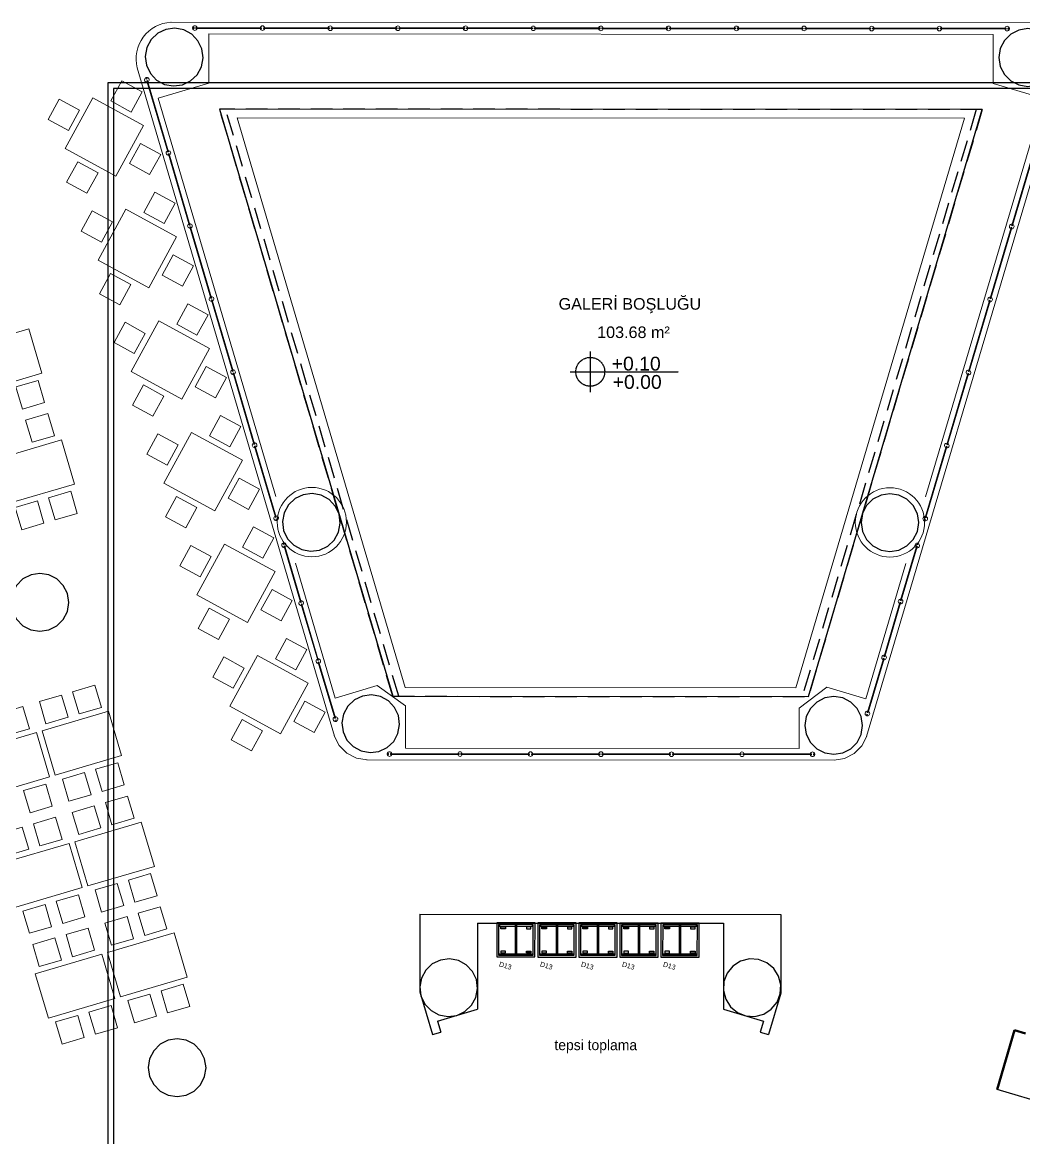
# Model space of a CAD drawing. Header units: millimetres. Extents: x 62878 to 70819, y -67946 to -61850.
# Drawn here: x 64831 to 66564, y -66115 to -64183 of the extents above; entities that cross this region are included whole.
import ezdxf
from ezdxf.enums import TextEntityAlignment as Align

# ---------------------------------------------------------------- set-up
doc = ezdxf.new("R2010")
doc.units = ezdxf.units.MM
doc.linetypes.add('HIDDEN', pattern=[0.375, 0.25, -0.125])
for name, color, linetype, lineweight in [('-Hotec Kolon', 6, 'Continuous', 50), ('BA DÖŞ.-yeni', 11, 'Continuous', 30), ('BAP', 41, 'Continuous', 30), ('DUVAR-yeni', 3, 'Continuous', 30), ('TEFRİŞ-yeni', 53, 'Continuous', 9)]:
    doc.layers.add(name, color=color, linetype=linetype, lineweight=lineweight)
doc.layers.add('alan hesabı1', color=7, linetype='Continuous', plot=False)
for name, color, linetype in [('Alan yazısı 2', 6, 'Continuous'), ('KOT-yeni', 2, 'HIDDEN'), ('MAH-ADI 2', 11, 'Continuous'), ('S2000-002 Çizgi', 7, 'Continuous'), ('ÇATI K', 254, 'Continuous'), ('ÇELİK-yeni', 2, 'Continuous')]:
    doc.layers.add(name, color=color, linetype=linetype)
doc.styles.add('bold', font='arial.ttf', dxfattribs={"height": 10})
doc.styles.add('TAKSİM', font='GOTHIC.TTF', dxfattribs={"height": 20})

# ---------------------------------------------------------------- blocks, each defined once
blk = doc.blocks.new('A$C7A461B3E')
at = {"layer": 'S2000-002 Çizgi'}
for points in [[(0, 0), (59, 0), (59, 66), (0, 66)], [(3, 3), (56, 3), (56, 63), (3, 63)], [(7, 59), (7, 51), (10.1, 51), (10.1, 59)], [(52, 59), (52, 51), (48.9, 51), (48.9, 59)], [(3, 31.5), (56, 31.5), (56, 34.5), (3, 34.5)], [(7, 7), (7, 15), (10.1, 15), (10.1, 7)], [(52, 7), (52, 15), (48.9, 15), (48.9, 7)]]:
    blk.add_lwpolyline(points, close=True, dxfattribs=at)
for points in [[(5.6, 31.5), (5.6, 4.4), (3, 4.4), (3, 61.4), (5.6, 61.4), (5.6, 34.5)], [(53.4, 31.5), (53.4, 4.4), (56, 4.4), (56, 61.4), (53.4, 61.4), (53.4, 34.5)]]:
    blk.add_lwpolyline(points, dxfattribs=at)

msp = doc.modelspace()

# ---------------------------------------------------------------- linework, layer by layer
at = {"layer": '-Hotec Kolon', "linetype": 'Continuous'}
for p, q in [((66548.4, -65928.8), (66518.2, -66031.4)), ((66567.6, -65934.4), (66548.4, -65928.8))]:
    msp.add_line(p, q, dxfattribs=at)
for points in [[(64978.8, -67227.8), (69093.8, -67227.8), (69093.8, -64287.8), (64978.8, -64287.8)], [(64988.8, -67217.8), (69083.8, -67217.8), (69083.8, -64297.8), (64988.8, -64297.8)]]:
    msp.add_lwpolyline(points, close=True)
at = {"layer": 'alan hesabı1'}
msp.add_lwpolyline([(65472, -65350.4), (66191.4, -65350.9), (66492.5, -64334.4), (65172.2, -64333.6)], close=True, dxfattribs=at)
at = {"layer": 'BA DÖŞ.-yeni', "linetype": 'HIDDEN', "ltscale": 150}
for p, q in [((65472, -65350.4), (65172.2, -64333.6)), ((66492.5, -64334.4), (65172.2, -64333.6)), ((66492.5, -64334.4), (66191.4, -65350.9)), ((65472, -65350.4), (66191.4, -65350.9))]:
    msp.add_line(p, q, dxfattribs=at)
at = {"layer": 'BAP'}
for points in [[(65141.5, -64229.4), (65134.8, -64215.3), (65124, -64203.9), (65110.3, -64196.4), (65094.9, -64193.6), (65079.4, -64195.6), (65065.3, -64202.3), (65053.9, -64213.1), (65046.4, -64226.8), (65043.5, -64242.2), (65045.6, -64257.7), (65052.3, -64271.8), (65063, -64283.2), (65076.8, -64290.7), (65092.2, -64293.5), (65107.7, -64291.5), (65121.8, -64284.8), (65133.2, -64274), (65140.6, -64260.3), (65143.5, -64244.9)], [(66618.8, -64259.7), (66621.3, -64244.2), (66618.8, -64228.8), (66611.7, -64214.8), (66600.7, -64203.8), (66586.7, -64196.6), (66571.3, -64194.2), (66555.8, -64196.6), (66541.9, -64203.7), (66530.8, -64214.8), (66523.7, -64228.7), (66521.3, -64244.2), (66523.7, -64259.6), (66530.8, -64273.5), (66541.8, -64284.6), (66555.8, -64291.7), (66571.2, -64294.2), (66586.7, -64291.7), (66600.6, -64284.7), (66611.7, -64273.6)], [(65381.1, -65050.6), (65379.1, -65035.1), (65372.3, -65021), (65361.6, -65009.6), (65347.9, -65002.2), (65332.5, -64999.3), (65317, -65001.3), (65302.8, -65008), (65291.5, -65018.8), (65284, -65032.5), (65281.1, -65047.9), (65283.1, -65063.4), (65289.9, -65077.5), (65300.6, -65088.9), (65314.4, -65096.4), (65329.7, -65099.2), (65345.2, -65097.2), (65359.4, -65090.5), (65370.7, -65079.8), (65378.2, -65066)], [(66380.2, -65065.1), (66382.7, -65049.6), (66380.2, -65034.2), (66373.1, -65020.2), (66362.1, -65009.2), (66348.1, -65002), (66332.7, -64999.6), (66317.2, -65002), (66303.3, -65009.1), (66292.2, -65020.2), (66285.1, -65034.1), (66282.7, -65049.6), (66285.1, -65065), (66292.2, -65079), (66303.3, -65090), (66317.2, -65097.1), (66332.6, -65099.6), (66348.1, -65097.2), (66362, -65090.1), (66373.1, -65079)], [(64911.1, -65187.8), (64908.7, -65172.4), (64901.6, -65158.4), (64890.5, -65147.3), (64876.6, -65140.2), (64861.1, -65137.8), (64845.7, -65140.2), (64831.7, -65147.3), (64820.7, -65158.4), (64813.6, -65172.3), (64811.1, -65187.7), (64813.5, -65203.2), (64820.6, -65217.1), (64831.7, -65228.2), (64845.6, -65235.3), (64861.1, -65237.8), (64876.5, -65235.3), (64890.5, -65228.2), (64901.5, -65217.2), (64908.7, -65203.3)], [(65483.9, -65399.3), (65481.9, -65383.8), (65475.2, -65369.7), (65464.4, -65358.3), (65450.7, -65350.9), (65435.3, -65348), (65419.8, -65350), (65405.7, -65356.7), (65394.3, -65367.5), (65386.8, -65381.2), (65383.9, -65396.6), (65386, -65412.1), (65392.7, -65426.2), (65403.4, -65437.6), (65417.2, -65445.1), (65432.6, -65448), (65448.1, -65445.9), (65462.2, -65439.2), (65473.6, -65428.5), (65481, -65414.7)], [(66285.4, -65400.9), (66283, -65385.5), (66275.9, -65371.5), (66264.8, -65360.5), (66250.9, -65353.3), (66235.5, -65350.9), (66220, -65353.3), (66206.1, -65360.4), (66195, -65371.5), (66187.9, -65385.4), (66185.4, -65400.9), (66187.9, -65416.3), (66195, -65430.3), (66206, -65441.3), (66220, -65448.4), (66235.4, -65450.9), (66250.9, -65448.5), (66264.8, -65441.4), (66275.9, -65430.3), (66283, -65416.4)], [(65616.7, -65840.9), (65609.9, -65826.8), (65599.2, -65815.4), (65585.5, -65807.9), (65570.1, -65805.1), (65554.6, -65807.1), (65540.4, -65813.8), (65529.1, -65824.6), (65521.6, -65838.3), (65518.7, -65853.7), (65520.7, -65869.2), (65527.5, -65883.3), (65538.2, -65894.7), (65552, -65902.2), (65567.3, -65905), (65582.8, -65903), (65597, -65896.3), (65608.3, -65885.5), (65615.8, -65871.8), (65618.7, -65856.4)], [(66139.9, -65835), (66131.5, -65821.8), (66119.4, -65811.9), (66104.9, -65806.2), (66089.3, -65805.2), (66074.1, -65809.2), (66060.9, -65817.6), (66051, -65829.7), (66045.3, -65844.2), (66044.3, -65859.9), (66048.3, -65875), (66056.7, -65888.2), (66068.8, -65898.1), (66083.3, -65903.8), (66099, -65904.8), (66114.1, -65900.8), (66127.3, -65892.4), (66137.2, -65880.3), (66142.9, -65865.8), (66143.9, -65850.2)], [(65146.2, -65978.1), (65139.1, -65964.2), (65128.1, -65953.1), (65114.1, -65946), (65098.7, -65943.6), (65083.2, -65946), (65069.3, -65953.1), (65058.2, -65964.2), (65051.1, -65978.1), (65048.7, -65993.5), (65051.1, -66009), (65058.2, -66022.9), (65069.3, -66034), (65083.2, -66041.1), (65098.6, -66043.6), (65114.1, -66041.1), (65128, -66034), (65139.1, -66023), (65146.2, -66009), (65148.7, -65993.6)]]:
    msp.add_lwpolyline(points, close=True, dxfattribs=at)
at = {"layer": 'DUVAR-yeni', "ltscale": 5}
for p, q in [((65518.8, -65728), (65518.7, -65862.3)), ((65518.8, -65728), (66143.9, -65728.4)), ((66143.9, -65728.4), (66143.9, -65864.6)), ((65618.8, -65743.1), (65618.7, -65892.5)), ((65618.8, -65743.1), (66044.4, -65743.3)), ((66044.4, -65743.3), (66044.3, -65892.3)), ((65518.7, -65862.3), (65540.5, -65936.3)), ((66143.9, -65864.6), (66122.6, -65936.3)), ((65549.3, -65912.9), (65618.7, -65892.5)), ((66044.3, -65892.3), (66113.9, -65912.9)), ((65549.3, -65912.9), (65554.9, -65932.1)), ((66113.9, -65912.9), (66108.2, -65932.1)), ((65540.5, -65936.3), (65554.9, -65932.1)), ((66108.2, -65932.1), (66122.6, -65936.3))]:
    msp.add_line(p, q, dxfattribs=at)
at = {"layer": 'KOT-yeni'}
for p, q in [((65813.9, -64753.5), (65813.9, -64823.5)), ((65778.9, -64788.5), (65966.5, -64788.6))]:
    msp.add_line(p, q, dxfattribs=at)
msp.add_circle((65813.9, -64788.5), 25, dxfattribs=at)
at = {"layer": 'TEFRİŞ-yeni', "color": 142, "ltscale": 5}
for p, q in [((65087.9, -64183.3), (66575.4, -64184.2)), ((65244.4, -64192.8), (65131.4, -64192.7)), ((65131.4, -64193.9), (65131.4, -64192.7)), ((65244.4, -64194), (65131.4, -64193.9)), ((65153.6, -64288.5), (65153.7, -64203.3)), ((65153.7, -64203.3), (66511.2, -64204.1)), ((65244.4, -64194), (65244.4, -64192.8)), ((65361.6, -64192.8), (65248.6, -64192.8)), ((65248.6, -64194), (65248.6, -64192.8)), ((65361.6, -64194), (65248.6, -64194)), ((65361.6, -64194), (65361.6, -64192.8)), ((65478.9, -64192.9), (65365.9, -64192.8)), ((65365.9, -64194), (65365.9, -64192.8)), ((65478.9, -64194.1), (65365.9, -64194)), ((65478.9, -64194.1), (65478.9, -64192.9)), ((65482.9, -64194.1), (65482.9, -64192.9)), ((65482.9, -64192.9), (65595.9, -64193)), ((65482.9, -64194.1), (65595.9, -64194.2)), ((65595.9, -64194.2), (65595.9, -64193)), ((65600.2, -64193), (65713.2, -64193)), ((65600.2, -64194.2), (65600.2, -64193)), ((65600.2, -64194.2), (65713.2, -64194.2)), ((65713.2, -64194.2), (65713.2, -64193)), ((65717.4, -64193.1), (65830.4, -64193.1)), ((65717.4, -64194.3), (65717.4, -64193.1)), ((65717.4, -64194.3), (65830.4, -64194.3)), ((65830.4, -64194.3), (65830.4, -64193.1)), ((65834.4, -64194.3), (65834.4, -64193.1)), ((65947.4, -64193.2), (65834.4, -64193.1)), ((65947.4, -64194.4), (65834.4, -64194.3)), ((65947.4, -64194.4), (65947.4, -64193.2)), ((66064.7, -64193.3), (65951.7, -64193.2)), ((65951.7, -64194.4), (65951.7, -64193.2)), ((66064.7, -64194.5), (65951.7, -64194.4)), ((66064.7, -64194.5), (66064.7, -64193.3)), ((66182, -64193.3), (66069, -64193.3)), ((66069, -64194.5), (66069, -64193.3)), ((66182, -64194.5), (66069, -64194.5)), ((66182, -64194.5), (66182, -64193.3)), ((66186, -64193.3), (66299, -64193.4)), ((66186, -64194.5), (66186, -64193.3)), ((66186, -64194.5), (66299, -64194.6)), ((66299, -64194.6), (66299, -64193.4)), ((66303.2, -64193.4), (66416.2, -64193.5)), ((66303.2, -64194.6), (66303.2, -64193.4)), ((66303.2, -64194.6), (66416.2, -64194.7)), ((66416.2, -64194.7), (66416.2, -64193.5)), ((66420.5, -64193.5), (66533.5, -64193.6)), ((66420.5, -64194.7), (66420.5, -64193.5)), ((66420.5, -64194.7), (66533.5, -64194.8)), ((66511.1, -64289), (66511.2, -64204.1)), ((66533.5, -64194.8), (66533.5, -64193.6)), ((65029.6, -64261.9), (65371, -65419.7)), ((66635.2, -64262.9), (66292.3, -65420.2)), ((65047.4, -64284.7), (65046.2, -64285)), ((65082.4, -64407.7), (65046.2, -64285)), ((65083.6, -64407.4), (65047.4, -64284.7)), ((65153.6, -64288.5), (65066, -64314.4)), ((66511.1, -64289), (66598.8, -64315)), ((65066, -64314.4), (65269.5, -65004.7)), ((66598.8, -64315), (66394.4, -65005.2)), ((65083.6, -64407.4), (65082.4, -64407.7)), ((65084.7, -64411.2), (65083.5, -64411.5)), ((65119.7, -64534.2), (65083.5, -64411.5)), ((65120.9, -64533.9), (65084.7, -64411.2)), ((66543.6, -64534.8), (66579.9, -64412.1)), ((66544.7, -64535.1), (66581, -64412.5)), ((65120.9, -64533.9), (65119.7, -64534.2)), ((65122, -64537.7), (65120.9, -64538)), ((65157, -64660.7), (65120.9, -64538)), ((65158.2, -64660.4), (65122, -64537.7)), ((66506.1, -64661.2), (66542.4, -64538.6)), ((66507.3, -64661.6), (66543.6, -64538.9)), ((66542.4, -64538.6), (66543.6, -64538.9)), ((66543.6, -64534.8), (66544.7, -64535.1)), ((65158.2, -64660.4), (65157, -64660.7)), ((65159.3, -64664.2), (65158.2, -64664.6)), ((65158.2, -64664.6), (65194.3, -64787.3)), ((65159.3, -64664.2), (65195.5, -64786.9)), ((66505, -64665.1), (66468.6, -64787.7)), ((66506.1, -64665.4), (66469.8, -64788.1)), ((66505, -64665.1), (66506.1, -64665.4)), ((66506.1, -64661.2), (66507.3, -64661.6)), ((65195.5, -64786.9), (65194.3, -64787.3)), ((65196.6, -64790.8), (65195.5, -64791.1)), ((65195.5, -64791.1), (65231.6, -64913.8)), ((65196.6, -64790.8), (65232.8, -64913.4)), ((66467.5, -64791.6), (66431.2, -64914.2)), ((66468.7, -64791.9), (66432.3, -64914.5)), ((66467.5, -64791.6), (66468.7, -64791.9)), ((65232.8, -64913.4), (65231.6, -64913.8)), ((65233.9, -64917.3), (65232.8, -64917.6)), ((65232.8, -64917.6), (65269, -65040.3)), ((65233.9, -64917.3), (65270.1, -65040)), ((66430, -64918), (66393.7, -65040.7)), ((66431.2, -64918.4), (66394.9, -65041)), ((66430, -64918), (66431.2, -64918.4)), ((66431.2, -64914.2), (66432.3, -64914.5)), ((65270.1, -65040), (65269, -65040.3)), ((66393.7, -65040.7), (66394.9, -65041)), ((65285, -65090.4), (65283.8, -65090.8)), ((65283.8, -65090.8), (65312.3, -65187.4)), ((65285, -65090.4), (65313.5, -65187.1)), ((66378.8, -65091.1), (66351.2, -65184.2)), ((66379.9, -65091.5), (66352.3, -65184.6)), ((66378.8, -65091.1), (66379.9, -65091.5)), ((65303.5, -65120.1), (65372.3, -65353.5)), ((66360.3, -65120.4), (66290.9, -65354.6)), ((65313.5, -65187.1), (65312.3, -65187.4)), ((66350, -65188.1), (66322.5, -65281.2)), ((66351.2, -65188.4), (66323.6, -65281.5)), ((66350, -65188.1), (66351.2, -65188.4)), ((66351.2, -65184.2), (66352.3, -65184.6)), ((65314.6, -65190.9), (65313.5, -65191.2)), ((65313.5, -65191.2), (65342, -65287.9)), ((65314.6, -65190.9), (65343.1, -65287.5)), ((66321.3, -65285), (66293.7, -65378.2)), ((66322.5, -65285.4), (66294.9, -65378.5)), ((66321.3, -65285), (66322.5, -65285.4)), ((66322.5, -65281.2), (66323.6, -65281.5)), ((65343.1, -65287.5), (65342, -65287.9)), ((65344.2, -65291.4), (65343.1, -65291.7)), ((65343.1, -65291.7), (65371.6, -65388.4)), ((65344.2, -65291.4), (65372.7, -65388)), ((65445, -65332), (65372.3, -65353.5)), ((65445, -65332), (65494, -65367.1)), ((66223.6, -65334.7), (66175.3, -65370.7)), ((66223.6, -65334.7), (66290.9, -65354.6)), ((65494, -65367.1), (65494, -65440.4)), ((66175.3, -65370.7), (66175.3, -65440.9)), ((66293.7, -65378.2), (66294.9, -65378.5)), ((65372.7, -65388), (65371.6, -65388.4)), ((65494, -65440.4), (66175.3, -65440.9)), ((65586.2, -65449.9), (65468.3, -65449.8)), ((65468.3, -65451), (65468.3, -65449.8)), ((65586.2, -65451.1), (65468.3, -65451)), ((65586.2, -65451.1), (65586.2, -65449.9)), ((65708.3, -65450), (65590.5, -65449.9)), ((65590.5, -65451.1), (65590.5, -65449.9)), ((65708.3, -65451.2), (65590.5, -65451.1)), ((65708.3, -65451.2), (65708.3, -65450)), ((65830.5, -65450), (65712.6, -65450)), ((65712.6, -65451.2), (65712.6, -65450)), ((65830.5, -65451.2), (65712.6, -65451.2)), ((65830.5, -65451.2), (65830.5, -65450)), ((65834.5, -65451.2), (65834.5, -65450)), ((65834.5, -65450), (65952.4, -65450.1)), ((65834.5, -65451.2), (65952.4, -65451.3)), ((65952.4, -65451.3), (65952.4, -65450.1)), ((65956.6, -65450.1), (66074.4, -65450.2)), ((65956.6, -65451.3), (65956.6, -65450.1)), ((65956.6, -65451.3), (66074.4, -65451.4)), ((66074.4, -65451.4), (66074.4, -65450.2)), ((66078.7, -65450.2), (66196.6, -65450.3)), ((66078.7, -65451.4), (66078.7, -65450.2)), ((66078.7, -65451.4), (66196.6, -65451.5)), ((66196.6, -65451.5), (66196.6, -65450.3))]:
    msp.add_line(p, q, dxfattribs=at)
at = {"layer": 'TEFRİŞ-yeni'}
for p, q in [((65493.6, -65335.4), (65202.6, -64348.6)), ((65202.6, -64348.6), (66462, -64349.4)), ((66462, -64349.4), (66169.8, -65335.8)), ((65493.6, -65335.4), (66169.8, -65335.8))]:
    msp.add_line(p, q, dxfattribs=at)
for points in [[(65130.9, -64192.5), (65130.9, -64194), (65133.3, -64194, -0.82717), (65125.4, -64194), (65127.9, -64194), (65127.9, -64192.5), (65125.4, -64192.5, -0.82717), (65133.3, -64192.5)], [(65125.4, -64194), (65125.7, -64194, -0.094589), (65125.7, -64192.6), (65125.4, -64192.5, 0.094589)], [(65248, -64192.6), (65248, -64194.1), (65250.4, -64194.1, -0.82717), (65242.6, -64194.1), (65245, -64194.1), (65245, -64192.6), (65242.6, -64192.6, -0.82717), (65250.4, -64192.6)], [(65365.3, -64192.7), (65365.3, -64194.2), (65367.7, -64194.2, -0.82717), (65359.8, -64194.2), (65362.3, -64194.2), (65362.3, -64192.7), (65359.8, -64192.7, -0.82717), (65367.7, -64192.7)], [(65482.4, -64192.8), (65482.4, -64194.3), (65484.8, -64194.3, -0.82717), (65477, -64194.3), (65479.4, -64194.3), (65479.4, -64192.8), (65477, -64192.8, -0.82717), (65484.8, -64192.8)], [(65596.5, -64192.8), (65596.5, -64194.3), (65594.1, -64194.3, 0.82717), (65602, -64194.3), (65599.5, -64194.3), (65599.5, -64192.8), (65602, -64192.8, 0.82717), (65594.1, -64192.8)], [(65713.8, -64192.9), (65713.8, -64194.4), (65711.4, -64194.4, 0.82717), (65719.2, -64194.4), (65716.8, -64194.4), (65716.8, -64192.9), (65719.2, -64192.9, 0.82717), (65711.4, -64192.9)], [(65830.9, -64193), (65830.9, -64194.5), (65828.5, -64194.5, 0.82717), (65836.4, -64194.5), (65833.9, -64194.5), (65833.9, -64193), (65836.4, -64193, 0.82717), (65828.5, -64193)], [(65951.1, -64193), (65951.1, -64194.5), (65953.5, -64194.5, -0.82717), (65945.6, -64194.5), (65948.1, -64194.5), (65948.1, -64193), (65945.6, -64193, -0.82717), (65953.5, -64193)], [(66068.3, -64193.1), (66068.3, -64194.6), (66070.8, -64194.6, -0.82717), (66062.9, -64194.6), (66065.3, -64194.6), (66065.3, -64193.1), (66062.9, -64193.1, -0.82717), (66070.8, -64193.1)], [(66182.5, -64193.2), (66182.5, -64194.7), (66180, -64194.7, 0.82717), (66187.9, -64194.7), (66185.5, -64194.7), (66185.5, -64193.2), (66187.9, -64193.2, 0.82717), (66180, -64193.2)], [(66299.6, -64193.3), (66299.6, -64194.8), (66297.2, -64194.8, 0.82717), (66305, -64194.8), (66302.6, -64194.8), (66302.6, -64193.3), (66305, -64193.3, 0.82717), (66297.2, -64193.3)], [(66416.9, -64193.3), (66416.9, -64194.8), (66414.4, -64194.8, 0.82717), (66422.3, -64194.8), (66419.9, -64194.8), (66419.9, -64193.3), (66422.3, -64193.3, 0.82717), (66414.4, -64193.3)], [(66534, -64193.4), (66534, -64194.9), (66531.6, -64194.9, 0.82717), (66539.4, -64194.9), (66537, -64194.9), (66537, -64193.4), (66539.4, -64193.4, 0.82717), (66531.6, -64193.4)], [(66539.4, -64194.9), (66539.1, -64194.9, 0.094589), (66539.1, -64193.5), (66539.4, -64193.4, -0.094589)], [(65046, -64284.6), (65047.4, -64284.2), (65048.1, -64286.5, 0.82717), (65045.9, -64278.9), (65046.6, -64281.3), (65045.1, -64281.7), (65044.4, -64279.4, 0.82717), (65046.6, -64286.9)], [(65045.9, -64278.9), (65045.9, -64279.2, 0.094589), (65044.6, -64279.6), (65044.4, -64279.4, -0.094589)], [(65082.4, -64408.2), (65083.9, -64407.8), (65083.2, -64405.5, -0.82717), (65085.4, -64413), (65084.7, -64410.7), (65083.3, -64411.1), (65084, -64413.4, -0.82717), (65081.7, -64405.9)], [(65119.7, -64534.7), (65121.2, -64534.3), (65120.5, -64532, -0.82717), (65122.7, -64539.5), (65122, -64537.2), (65120.6, -64537.6), (65121.3, -64539.9, -0.82717), (65119, -64532.4)], [(66544.7, -64535.6), (66543.3, -64535.2), (66544, -64532.9, 0.82717), (66541.7, -64540.4), (66542.4, -64538.1), (66543.9, -64538.5), (66543.2, -64540.8, 0.82717), (66545.4, -64533.3)], [(65157, -64661.3), (65158.5, -64660.8), (65157.8, -64658.5, -0.82717), (65160, -64666), (65159.3, -64663.7), (65157.9, -64664.1), (65158.6, -64666.5, -0.82717), (65156.3, -64658.9)], [(66507.3, -64662.1), (66505.8, -64661.7), (66506.5, -64659.3, 0.82717), (66504.3, -64666.9), (66505, -64664.5), (66506.4, -64665), (66505.7, -64667.3, 0.82717), (66507.9, -64659.8)], [(65195.2, -64790.7), (65196.6, -64790.2), (65197.3, -64792.6, 0.82717), (65195.1, -64785), (65195.8, -64787.4), (65194.3, -64787.8), (65193.7, -64785.5, 0.82717), (65195.9, -64793)], [(66468.9, -64791.5), (66467.5, -64791), (66466.8, -64793.4, -0.82717), (66469, -64785.8), (66468.4, -64788.2), (66469.8, -64788.6), (66470.5, -64786.2, -0.82717), (66468.2, -64793.8)], [(65232.5, -64917.2), (65233.9, -64916.8), (65234.6, -64919.1, 0.82717), (65232.4, -64911.5), (65233.1, -64913.9), (65231.6, -64914.3), (65231, -64912, 0.82717), (65233.2, -64919.5)], [(66431.5, -64917.9), (66430, -64917.5), (66429.3, -64919.8, -0.82717), (66431.6, -64912.3), (66430.9, -64914.6), (66432.3, -64915), (66433, -64912.7, -0.82717), (66430.8, -64920.3)], [(65268.9, -65040.8), (65270.4, -65040.4), (65269.7, -65038.1, -0.82717), (65271.9, -65045.6), (65271.2, -65043.3), (65269.8, -65043.7), (65270.5, -65046, -0.82717), (65268.3, -65038.5)], [(65271.9, -65045.6), (65271.8, -65045.3, -0.094589), (65270.5, -65045.7), (65270.5, -65046, 0.094589)], [(66394.9, -65041.5), (66393.4, -65041.1), (66394.1, -65038.8, 0.82717), (66391.9, -65046.3), (66392.6, -65044), (66394, -65044.4), (66393.3, -65046.7, 0.82717), (66395.6, -65039.2)], [(66391.9, -65046.3), (66392, -65046, 0.094589), (66393.3, -65046.4), (66393.3, -65046.7, -0.094589)], [(65283.5, -65090.3), (65285, -65089.9), (65285.7, -65092.2, 0.82717), (65283.4, -65084.7), (65284.1, -65087), (65282.7, -65087.5), (65282, -65085.1, 0.82717), (65284.2, -65092.7)], [(65283.4, -65084.7), (65283.5, -65085, 0.094589), (65282.1, -65085.4), (65282, -65085.1, -0.094589)], [(66380.2, -65091), (66378.8, -65090.6), (66378.1, -65092.9, -0.82717), (66380.3, -65085.4), (66379.6, -65087.7), (66381, -65088.1), (66381.7, -65085.8, -0.82717), (66379.5, -65093.3)], [(66380.3, -65085.4), (66380.3, -65085.7, -0.094589), (66381.6, -65086.1), (66381.7, -65085.8, 0.094589)], [(65312.3, -65187.9), (65313.8, -65187.5), (65313.1, -65185.2, -0.82717), (65315.3, -65192.7), (65314.6, -65190.4), (65313.2, -65190.8), (65313.9, -65193.1, -0.82717), (65311.6, -65185.6)], [(66352.3, -65185.1), (66350.9, -65184.7), (66351.6, -65182.3, 0.82717), (66349.3, -65189.9), (66350, -65187.6), (66351.5, -65188), (66350.8, -65190.3, 0.82717), (66353, -65182.8)], [(65342, -65288.4), (65343.4, -65288), (65342.7, -65285.6, -0.82717), (65344.9, -65293.2), (65344.2, -65290.9), (65342.8, -65291.3), (65343.5, -65293.6, -0.82717), (65341.3, -65286.1)], [(66323.6, -65282.1), (66322.2, -65281.6), (66322.9, -65279.3, 0.82717), (66320.6, -65286.8), (66321.3, -65284.5), (66322.8, -65284.9), (66322.1, -65287.3, 0.82717), (66324.3, -65279.7)], [(66294.9, -65379), (66293.4, -65378.6), (66294.1, -65376.3, 0.82717), (66291.9, -65383.8), (66292.6, -65381.5), (66294, -65381.9), (66293.3, -65384.2, 0.82717), (66295.6, -65376.7)], [(65371.6, -65388.9), (65373, -65388.5), (65372.3, -65386.1, -0.82717), (65374.6, -65393.7), (65373.9, -65391.3), (65372.4, -65391.8), (65373.1, -65394.1, -0.82717), (65370.9, -65386.5)], [(65374.6, -65393.7), (65374.4, -65393.4, -0.094589), (65373.1, -65393.8), (65373.1, -65394.1, 0.094589)], [(66291.9, -65383.8), (66292, -65383.5, 0.094589), (66293.4, -65383.9), (66293.3, -65384.2, -0.094589)], [(65462.4, -65451.2), (65462.7, -65451.1, -0.094589), (65462.7, -65449.7), (65462.4, -65449.7, 0.094589)], [(65467.8, -65449.7), (65467.8, -65451.2), (65470.3, -65451.2, -0.82717), (65462.4, -65451.2), (65464.8, -65451.2), (65464.8, -65449.7), (65462.4, -65449.7, -0.82717), (65470.3, -65449.7)], [(65589.9, -65449.7), (65589.9, -65451.2), (65592.3, -65451.2, -0.82717), (65584.5, -65451.2), (65586.9, -65451.2), (65586.9, -65449.7), (65584.5, -65449.7, -0.82717), (65592.3, -65449.7)], [(65711.9, -65449.8), (65711.9, -65451.3), (65714.3, -65451.3, -0.82717), (65706.5, -65451.3), (65708.9, -65451.3), (65708.9, -65449.8), (65706.5, -65449.8, -0.82717), (65714.3, -65449.8)], [(65834, -65449.9), (65834, -65451.4), (65836.4, -65451.4, -0.82717), (65828.5, -65451.4), (65831, -65451.4), (65831, -65449.9), (65828.5, -65449.9, -0.82717), (65836.4, -65449.9)], [(65953, -65450), (65953, -65451.5), (65950.6, -65451.5, 0.82717), (65958.4, -65451.5), (65956, -65451.5), (65956, -65450), (65958.4, -65450, 0.82717), (65950.6, -65450)], [(66075, -65450), (66075, -65451.5), (66072.6, -65451.5, 0.82717), (66080.5, -65451.5), (66078, -65451.5), (66078, -65450), (66080.5, -65450, 0.82717), (66072.6, -65450)], [(66197.1, -65450.1), (66197.1, -65451.6), (66194.7, -65451.6, 0.82717), (66202.5, -65451.6), (66200.1, -65451.6), (66200.1, -65450.1), (66202.5, -65450.1, 0.82717), (66194.7, -65450.1)], [(66202.5, -65451.6), (66202.2, -65451.6, 0.094589), (66202.2, -65450.2), (66202.5, -65450.1, -0.094589)]]:
    msp.add_lwpolyline(points, format="xyb", close=True, dxfattribs=at)
for points in [[(65019.1, -64338.6), (64984, -64319.5), (65003.1, -64284.4), (65038.2, -64303.5), (65019.1, -64338.6)], [(64929.7, -64335.5), (64910.6, -64370.6), (64875.4, -64351.5), (64894.6, -64316.4), (64929.7, -64335.5)], [(64952.8, -64313.9), (65040.7, -64361.7), (64992.8, -64449.6), (64905, -64401.7), (64952.8, -64313.9)], [(65035.1, -64392.9), (65016, -64428), (65051.1, -64447.1), (65070.2, -64412), (65035.1, -64392.9)], [(64961.7, -64444), (64926.6, -64424.9), (64907.4, -64460), (64942.6, -64479.1), (64961.7, -64444)], [(65076.1, -64531.8), (65040.9, -64512.7), (65060.1, -64477.6), (65095.2, -64496.7), (65076.1, -64531.8)], [(64986.7, -64528.7), (64967.5, -64563.8), (64932.4, -64544.7), (64951.5, -64509.6), (64986.7, -64528.7)], [(65009.8, -64507.1), (65097.6, -64554.9), (65049.8, -64642.8), (64962, -64594.9), (65009.8, -64507.1)], [(65092.1, -64586.1), (65072.9, -64621.2), (65108.1, -64640.3), (65127.2, -64605.2), (65092.1, -64586.1)], [(65018.7, -64637.2), (64983.5, -64618.1), (64964.4, -64653.2), (64999.5, -64672.3), (65018.7, -64637.2)], [(65133, -64725), (65097.9, -64705.9), (65117, -64670.8), (65152.2, -64689.9), (65133, -64725)], [(65043.6, -64721.9), (65024.5, -64757), (64989.4, -64737.9), (65008.5, -64702.8), (65043.6, -64721.9)], [(65066.8, -64700.3), (65154.6, -64748.1), (65106.8, -64836), (65018.9, -64788.1), (65066.8, -64700.3)], [(64726.9, -64748.2), (64842, -64714.2), (64864.7, -64790.9), (64749.6, -64825), (64726.9, -64748.2)], [(65149, -64779.3), (65129.9, -64814.4), (65165, -64833.5), (65184.2, -64798.4), (65149, -64779.3)], [(64819.5, -64814.7), (64857.9, -64803.4), (64869.2, -64841.7), (64830.9, -64853.1), (64819.5, -64814.7)], [(65075.6, -64830.4), (65040.5, -64811.3), (65021.4, -64846.4), (65056.5, -64865.5), (65075.6, -64830.4)], [(64847.8, -64910.6), (64886.1, -64899.3), (64874.8, -64860.9), (64836.4, -64872.3), (64847.8, -64910.6)], [(65190, -64918.2), (65154.9, -64899.1), (65174, -64864), (65209.1, -64883.1), (65190, -64918.2)], [(65100.6, -64915.1), (65081.5, -64950.2), (65046.3, -64931.1), (65065.5, -64896), (65100.6, -64915.1)], [(65123.7, -64893.5), (65211.6, -64941.3), (65163.7, -65029.2), (65075.9, -64981.3), (65123.7, -64893.5)], [(64783.5, -64940.1), (64898.5, -64906.1), (64921.2, -64982.8), (64806.1, -65016.8), (64783.5, -64940.1)], [(65206, -64972.5), (65186.9, -65007.6), (65222, -65026.7), (65241.1, -64991.6), (65206, -64972.5)], [(64876.1, -65006.5), (64914.4, -64995.2), (64925.8, -65033.6), (64887.4, -65044.9), (64876.1, -65006.5)], [(64856.9, -65012.2), (64818.5, -65023.5), (64829.9, -65061.9), (64868.2, -65050.6), (64856.9, -65012.2)], [(65132.6, -65023.6), (65097.5, -65004.5), (65078.3, -65039.6), (65113.5, -65058.7), (65132.6, -65023.6)], [(65247, -65111.4), (65211.8, -65092.3), (65231, -65057.2), (65266.1, -65076.3), (65247, -65111.4)], [(65157.6, -65108.3), (65138.4, -65143.4), (65103.3, -65124.3), (65122.4, -65089.1), (65157.6, -65108.3)], [(65180.7, -65086.7), (65268.5, -65134.5), (65220.7, -65222.4), (65132.9, -65174.5), (65180.7, -65086.7)], [(65263, -65165.7), (65243.8, -65200.8), (65279, -65219.9), (65298.1, -65184.8), (65263, -65165.7)], [(65189.6, -65216.8), (65154.4, -65197.7), (65135.3, -65232.8), (65170.4, -65251.9), (65189.6, -65216.8)], [(65303.9, -65304.6), (65268.8, -65285.5), (65287.9, -65250.3), (65323.1, -65269.5), (65303.9, -65304.6)], [(65214.5, -65301.5), (65195.4, -65336.6), (65160.3, -65317.5), (65179.4, -65282.3), (65214.5, -65301.5)], [(65237.7, -65279.9), (65325.5, -65327.7), (65277.7, -65415.6), (65189.8, -65367.7), (65237.7, -65279.9)], [(64929.2, -65381), (64967.5, -65369.6), (64956.2, -65331.3), (64917.8, -65342.6), (64929.2, -65381)], [(64910, -65386.6), (64871.6, -65398), (64860.3, -65359.6), (64898.7, -65348.3), (64910, -65386.6)], [(65319.9, -65358.9), (65300.8, -65394), (65335.9, -65413.1), (65355.1, -65378), (65319.9, -65358.9)], [(64804.5, -65417.8), (64842.9, -65406.5), (64831.6, -65368.1), (64793.2, -65379.4), (64804.5, -65417.8)], [(64887.5, -65487.1), (65002.6, -65453.1), (64980, -65376.4), (64864.9, -65410.4), (64887.5, -65487.1)], [(65246.5, -65410), (65211.4, -65390.9), (65192.3, -65426), (65227.4, -65445.1), (65246.5, -65410)], [(64855.3, -65413.3), (64740.2, -65447.1), (64762.8, -65523.9), (64877.9, -65490), (64855.3, -65413.3)], [(64957.5, -65476.9), (64995.9, -65465.5), (65007.2, -65503.9), (64968.8, -65515.2), (64957.5, -65476.9)], [(64938.3, -65482.5), (64900, -65493.9), (64911.3, -65532.2), (64949.7, -65520.9), (64938.3, -65482.5)], [(64832.7, -65513.7), (64871.1, -65502.4), (64882.4, -65540.8), (64844, -65552.1), (64832.7, -65513.7)], [(64985.8, -65572.8), (65024.2, -65561.5), (65012.9, -65523.1), (64974.5, -65534.4), (64985.8, -65572.8)], [(64966.7, -65578.5), (64928.3, -65589.8), (64917, -65551.4), (64955.3, -65540.1), (64966.7, -65578.5)], [(64861.1, -65609.6), (64899.5, -65598.3), (64888.2, -65559.9), (64849.8, -65571.2), (64861.1, -65609.6)], [(64921.6, -65602.2), (65036.6, -65568.2), (65059.3, -65644.9), (64944.2, -65678.9), (64921.6, -65602.2)], [(64841.9, -65615.2), (64803.5, -65626.5), (64792.2, -65588.2), (64830.6, -65576.9), (64841.9, -65615.2)], [(64911.9, -65605.1), (64796.8, -65639), (64819.3, -65715.7), (64934.5, -65681.8), (64911.9, -65605.1)], [(65014.2, -65668.7), (65052.5, -65657.4), (65063.9, -65695.7), (65025.5, -65707), (65014.2, -65668.7)], [(64995, -65674.4), (64956.6, -65685.7), (64968, -65724), (65006.3, -65712.7), (64995, -65674.4)], [(64870.1, -65711.2), (64831.8, -65722.5), (64843.1, -65760.8), (64881.4, -65749.6), (64870.1, -65711.2)], [(64889.3, -65705.5), (64927.7, -65694.2), (64939, -65732.6), (64900.6, -65743.9), (64889.3, -65705.5)], [(65042.5, -65764.6), (65080.9, -65753.3), (65069.5, -65714.9), (65031.2, -65726.2), (65042.5, -65764.6)], [(65023.3, -65770.3), (64985, -65781.6), (64973.6, -65743.2), (65012, -65731.9), (65023.3, -65770.3)], [(64898.4, -65807.1), (64860, -65818.4), (64848.7, -65780), (64887.1, -65768.7), (64898.4, -65807.1)], [(64917.5, -65801.5), (64955.9, -65790.2), (64944.6, -65751.8), (64906.3, -65763.1), (64917.5, -65801.5)], [(64978.2, -65794), (65093.3, -65760), (65116, -65836.7), (65000.9, -65870.7), (64978.2, -65794)], [(64968.3, -65796.9), (64853.2, -65830.8), (64875.8, -65907.6), (64990.9, -65873.7), (64968.3, -65796.9)], [(65051.7, -65866.2), (65013.3, -65877.5), (65024.6, -65915.9), (65063, -65904.5), (65051.7, -65866.2)], [(65070.9, -65860.5), (65109.2, -65849.2), (65120.5, -65887.5), (65082.2, -65898.8), (65070.9, -65860.5)], [(64926.6, -65903), (64888.2, -65914.3), (64899.5, -65952.7), (64937.9, -65941.4), (64926.6, -65903)], [(64945.8, -65897.4), (64984.2, -65886.1), (64995.4, -65924.5), (64957.1, -65935.8), (64945.8, -65897.4)]]:
    msp.add_lwpolyline(points, dxfattribs=at)
at = {"layer": 'TEFRİŞ-yeni', "color": 142, "ltscale": 5}
for points in [[(65427.5, -65460.4), (65409.3, -65457.6), (65392.6, -65449), (65379.3, -65435.7), (65370.7, -65418.8)], [(65426.7, -65460.4), (66236.2, -65460.9), (66254, -65458.1), (66270.7, -65449.6), (66284.1, -65436.3), (66292.7, -65419.4)]]:
    msp.add_lwpolyline(points, dxfattribs=at)
at = {"layer": 'TEFRİŞ-yeni'}
for centre in [(65331.9, -65048.8), (66332.7, -65049.3)]:
    msp.add_circle(centre, 60, dxfattribs=at)
at = {"layer": 'TEFRİŞ-yeni', "color": 142, "ltscale": 5}
msp.add_arc((65090.8, -64246.3), 63.1, 92.4442, 194.4182, dxfattribs=at)
at = {"layer": 'ÇATI K', "color": 0}
msp.add_line((66985.7, -66169.2), (66518.2, -66031.4), dxfattribs=at)
at = {"layer": 'ÇELİK-yeni', "linetype": 'HIDDEN', "ltscale": 150}
for p, q in [((65482.4, -65350.4), (65182.6, -64333.6)), ((66482.1, -64334.4), (66181, -65350.9))]:
    msp.add_line(p, q, dxfattribs=at)

# ---------------------------------------------------------------- block references
at = {"layer": 'S2000-002 Çizgi', "rotation": 89.96432403945049}
for p in [(65718.2, -65801.9), (65789.2, -65802), (65860.2, -65802), (65931.2, -65802.1), (66002.2, -65802.1)]:
    msp.add_blockref('A$C7A461B3E', p, dxfattribs=at)

# ---------------------------------------------------------------- texts
at = {"style": 'TAKSİM'}
for p in [(65665.6, -65821.1), (65736.6, -65821.1), (65807.6, -65821.2), (65878.6, -65821.2), (65949.6, -65821.3)]:
    msp.add_text('D13', height=8.64, rotation=343.5761, dxfattribs=at).set_placement(p, align=Align.CENTER)
msp.add_text('tepsi toplama', height=18, rotation=359.9643, dxfattribs=at).set_placement((65751.8, -65963.2))
at = {"layer": 'Alan yazısı 2', "style": 'bold'}
msp.add_text('103.68 m²', height=20, rotation=359.9643, dxfattribs=at).set_placement((65888.7, -64720), align=Align.MIDDLE_CENTER)
at = {"layer": 'KOT-yeni', "style": 'bold'}
for s, p in [('+0.10', (65851, -64786.3)), ('+0.00', (65852.7, -64818))]:
    msp.add_text(s, height=24, rotation=359.9643, dxfattribs=at).set_placement(p)
at = {"layer": 'MAH-ADI 2', "style": 'bold'}
msp.add_text('GALERİ BOŞLUĞU', height=20, rotation=359.9643, dxfattribs=at).set_placement((65882.5, -64670.9), align=Align.MIDDLE_CENTER)

doc.saveas('drawing.dxf')
